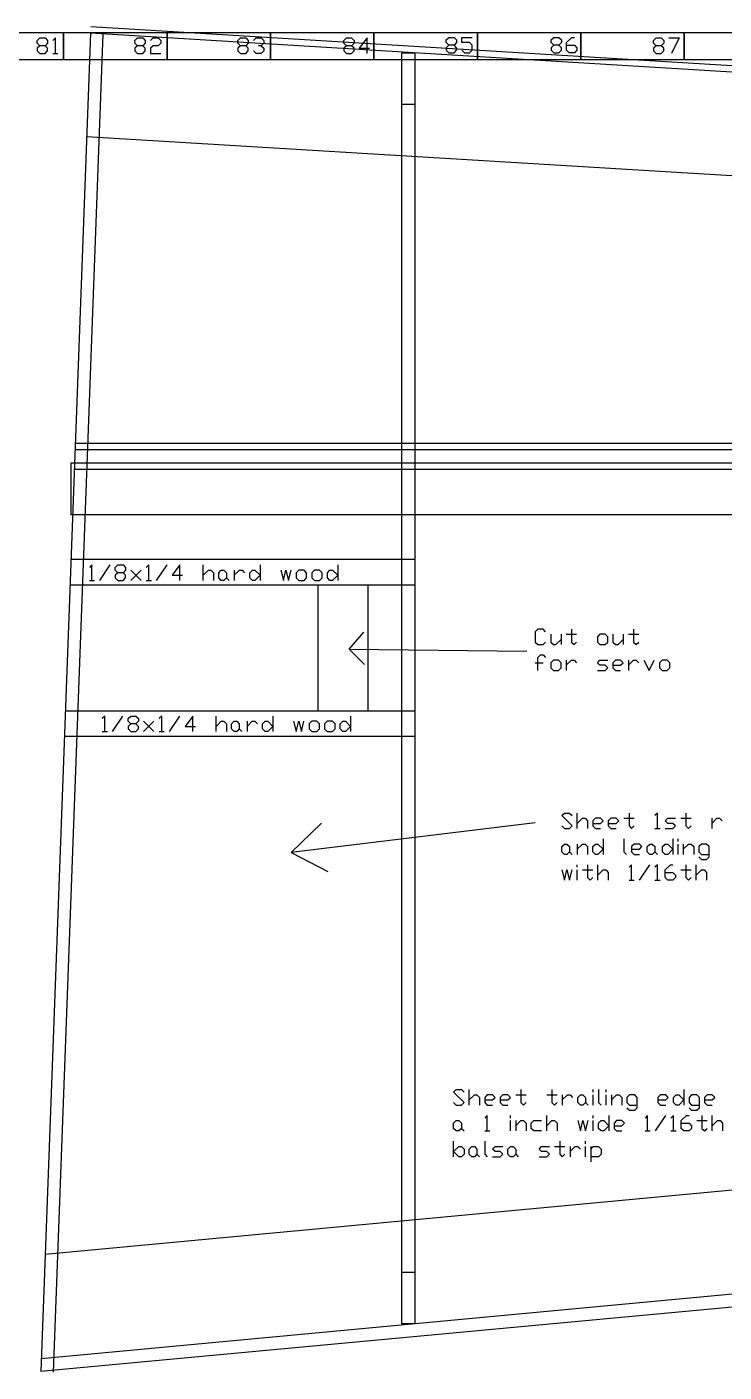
# Model space of a CAD drawing. Extents: x 0 to 102, y 0 to 13.
# Drawn here: x 79.65 to 86.39, y 0.22 to 13.23 of the extents above; entities that cross this region are included whole.
import ezdxf

# ---------------------------------------------------------------- set-up
doc = ezdxf.new("R2010")
doc.units = 0
doc.layers.get('0').update_dxf_attribs({"color": 9, "linetype": 'CONTINUOUS'})

msp = doc.modelspace()

# ---------------------------------------------------------------- linework, layer by layer
at = {"color": 7, "linetype": 'CONTINUOUS'}
for p, q in [((80.261, 13.172, 0), (79.782, 0.227, 0)), ((80.381, 13.167, 0), (79.901, 0.222, 0)), ((101.514, 11.883, 0), (80.261, 13.172, 0)), ((101.518, 11.946, 0), (80.265, 13.234, 0)), ((101.514, 10.882, 0), (80.224, 12.172, 0)), ((101.514, 9.144, 0), (80.112, 9.144, 0)), ((101.514, 9.206, 0), (80.114, 9.206, 0)), ((80.107, 9.019, 0), (101.514, 9.019, 0)), ((80.105, 8.956, 0), (101.514, 8.956, 0)), ((80.072, 8.084, 0), (83.397, 8.084, 0)), ((83.397, 7.834, 0), (80.063, 7.834, 0)), ((82.762, 7.216, 0), (82.905, 7.379, 0)), ((82.762, 7.216, 0), (84.478, 7.197, 0)), ((82.762, 7.216, 0), (82.91, 7.067, 0)), ((80.018, 6.619, 0), (83.397, 6.619, 0)), ((83.397, 6.369, 0), (80.009, 6.369, 0)), ((84.559, 5.536, 0), (82.2, 5.248, 0)), ((82.2, 5.248, 0), (82.495, 5.533, 0)), ((82.2, 5.248, 0), (82.557, 5.063, 0)), ((101.514, 3.388, 0), (79.824, 1.36, 0)), ((101.514, 2.384, 0), (79.786, 0.352, 0)), ((101.514, 2.258, 0), (79.782, 0.227, 0))]:
    msp.add_line(p, q, dxfattribs=at)
at = {"color": 7, "linetype": 'CONTINUOUS', "flags": 128}
for points in [[(79.001, 12.919), (80.001, 12.919), (80.001, 13.178), (79.001, 13.178)], [(80.001, 12.919), (81.001, 12.919), (81.001, 13.178), (80.001, 13.178)], [(81.001, 12.919), (82.001, 12.919), (82.001, 13.178), (81.001, 13.178)], [(82.001, 12.919), (83.001, 12.919), (83.001, 13.178), (82.001, 13.178)], [(83.001, 12.919), (84.001, 12.919), (84.001, 13.178), (83.001, 13.178)], [(84.001, 12.919), (85.001, 12.919), (85.001, 13.178), (84.001, 13.178)], [(85.001, 12.919), (86.001, 12.919), (86.001, 13.178), (85.001, 13.178)], [(86.001, 12.919), (87.001, 12.919), (87.001, 13.178), (86.001, 13.178)], [(83.397, 12.982), (83.397, 0.69), (83.272, 0.69), (83.272, 12.982)], [(83.397, 12.982), (83.397, 12.482), (83.272, 12.482), (83.272, 12.982)], [(92.576, 9.019), (92.576, 8.514), (80.076, 8.514), (80.076, 9.019)], [(82.458, 7.834), (82.458, 6.619), (82.945, 6.619), (82.945, 7.834)], [(83.397, 1.19), (83.397, 0.69), (83.272, 0.69), (83.272, 1.19)]]:
    msp.add_lwpolyline(points, close=True, dxfattribs=at)
at = {"linetype": 'BYBLOCK', "flags": 128}
for points in [[(79.772, 12.977), (79.822, 12.977), (79.847, 13.002), (79.847, 13.027), (79.822, 13.052), (79.772, 13.052), (79.747, 13.077), (79.747, 13.102), (79.772, 13.127), (79.822, 13.127), (79.847, 13.102), (79.847, 13.077), (79.822, 13.052)], [(79.772, 13.052), (79.747, 13.027), (79.747, 13.002), (79.772, 12.977)], [(79.922, 12.977), (79.922, 13.127), (79.897, 13.102)], [(80.716, 12.977), (80.766, 12.977), (80.791, 13.002), (80.791, 13.027), (80.766, 13.052), (80.716, 13.052), (80.691, 13.077), (80.691, 13.102), (80.716, 13.127), (80.766, 13.127), (80.791, 13.102), (80.791, 13.077), (80.766, 13.052)], [(80.716, 13.052), (80.691, 13.027), (80.691, 13.002), (80.716, 12.977)], [(80.841, 13.102), (80.866, 13.127), (80.916, 13.127), (80.941, 13.102), (80.941, 13.077), (80.916, 13.052), (80.866, 13.052), (80.841, 13.027), (80.841, 12.977), (80.941, 12.977)], [(81.712, 12.977), (81.762, 12.977), (81.787, 13.002), (81.787, 13.027), (81.762, 13.052), (81.712, 13.052), (81.687, 13.077), (81.687, 13.102), (81.712, 13.127), (81.762, 13.127), (81.787, 13.102), (81.787, 13.077), (81.762, 13.052)], [(81.712, 13.052), (81.687, 13.027), (81.687, 13.002), (81.712, 12.977)], [(81.837, 13.102), (81.862, 13.127), (81.912, 13.127), (81.937, 13.102), (81.937, 13.077), (81.912, 13.052), (81.887, 13.052)], [(81.912, 13.052), (81.937, 13.027), (81.937, 13.002), (81.912, 12.977), (81.862, 12.977), (81.837, 13.002)], [(82.735, 12.977), (82.785, 12.977), (82.81, 13.002), (82.81, 13.027), (82.785, 13.052), (82.735, 13.052), (82.71, 13.077), (82.71, 13.102), (82.735, 13.127), (82.785, 13.127), (82.81, 13.102), (82.81, 13.077), (82.785, 13.052)], [(82.735, 13.052), (82.71, 13.027), (82.71, 13.002), (82.735, 12.977)], [(82.935, 12.977), (82.935, 13.127), (82.86, 13.027), (82.96, 13.027)], [(83.726, 12.983), (83.776, 12.983), (83.801, 13.008), (83.801, 13.033), (83.776, 13.058), (83.726, 13.058), (83.701, 13.083), (83.701, 13.108), (83.726, 13.133), (83.776, 13.133), (83.801, 13.108), (83.801, 13.083), (83.776, 13.058)], [(83.726, 13.058), (83.701, 13.033), (83.701, 13.008), (83.726, 12.983)], [(83.851, 13.008), (83.876, 12.983), (83.926, 12.983), (83.951, 13.008), (83.951, 13.058), (83.926, 13.083), (83.851, 13.083), (83.851, 13.133), (83.951, 13.133)], [(84.739, 12.983), (84.789, 12.983), (84.814, 13.008), (84.814, 13.033), (84.789, 13.058), (84.739, 13.058), (84.714, 13.083), (84.714, 13.108), (84.739, 13.133), (84.789, 13.133), (84.814, 13.108), (84.814, 13.083), (84.789, 13.058)], [(84.739, 13.058), (84.714, 13.033), (84.714, 13.008), (84.739, 12.983)], [(84.864, 13.058), (84.939, 13.058), (84.964, 13.033), (84.964, 13.008), (84.939, 12.983), (84.889, 12.983), (84.864, 13.008), (84.864, 13.083), (84.914, 13.133), (84.939, 13.133)], [(85.728, 12.977), (85.778, 12.977), (85.803, 13.002), (85.803, 13.027), (85.778, 13.052), (85.728, 13.052), (85.703, 13.077), (85.703, 13.102), (85.728, 13.127), (85.778, 13.127), (85.803, 13.102), (85.803, 13.077), (85.778, 13.052)], [(85.728, 13.052), (85.703, 13.027), (85.703, 13.002), (85.728, 12.977)], [(85.853, 13.127), (85.953, 13.127), (85.878, 12.977)], [(79.897, 12.977), (79.947, 12.977)], [(80.276, 7.88), (80.276, 8.03), (80.251, 8.005)], [(80.351, 7.88), (80.451, 8.03)], [(80.526, 7.88), (80.576, 7.88), (80.601, 7.905), (80.601, 7.93), (80.576, 7.955), (80.526, 7.955), (80.501, 7.98), (80.501, 8.005), (80.526, 8.03), (80.576, 8.03), (80.601, 8.005), (80.601, 7.98), (80.576, 7.955)], [(80.526, 7.955), (80.501, 7.93), (80.501, 7.905), (80.526, 7.88)], [(80.651, 7.98), (80.751, 7.88)], [(80.651, 7.88), (80.751, 7.98)], [(80.826, 7.88), (80.826, 8.03), (80.801, 8.005)], [(80.901, 7.88), (81.001, 8.03)], [(81.126, 7.88), (81.126, 8.03), (81.051, 7.93), (81.151, 7.93)], [(81.351, 7.88), (81.351, 8.03)], [(81.351, 7.93), (81.401, 7.98), (81.426, 7.98), (81.451, 7.955), (81.451, 7.88)], [(81.576, 7.905), (81.551, 7.88), (81.526, 7.88), (81.501, 7.905), (81.501, 7.955), (81.526, 7.98), (81.551, 7.98), (81.576, 7.955), (81.576, 7.905), (81.601, 7.88)], [(81.651, 7.98), (81.651, 7.88)], [(81.651, 7.93), (81.701, 7.98), (81.726, 7.98), (81.751, 7.955)], [(81.901, 7.93), (81.851, 7.88), (81.826, 7.88), (81.801, 7.905), (81.801, 7.955), (81.826, 7.98), (81.851, 7.98), (81.901, 7.93)], [(81.901, 8.03), (81.901, 7.88)], [(82.101, 7.98), (82.126, 7.88), (82.151, 7.98), (82.176, 7.88), (82.201, 7.98)], [(82.276, 7.88), (82.326, 7.88), (82.351, 7.905), (82.351, 7.955), (82.326, 7.98), (82.276, 7.98), (82.251, 7.955), (82.251, 7.905), (82.276, 7.88)], [(82.426, 7.88), (82.476, 7.88), (82.501, 7.905), (82.501, 7.955), (82.476, 7.98), (82.426, 7.98), (82.401, 7.955), (82.401, 7.905), (82.426, 7.88)], [(82.651, 7.93), (82.601, 7.88), (82.576, 7.88), (82.551, 7.905), (82.551, 7.955), (82.576, 7.98), (82.601, 7.98), (82.651, 7.93)], [(82.651, 8.03), (82.651, 7.88)], [(80.251, 7.88), (80.301, 7.88)], [(80.801, 7.88), (80.851, 7.88)], [(84.661, 7.384), (84.636, 7.409), (84.586, 7.409), (84.561, 7.384), (84.561, 7.284), (84.586, 7.259), (84.636, 7.259), (84.661, 7.284)], [(84.711, 7.359), (84.711, 7.284), (84.736, 7.259), (84.761, 7.259), (84.811, 7.309)], [(84.811, 7.359), (84.811, 7.259)], [(84.861, 7.359), (84.961, 7.359)], [(84.911, 7.409), (84.911, 7.284), (84.936, 7.259), (84.961, 7.284)], [(85.186, 7.259), (85.236, 7.259), (85.261, 7.284), (85.261, 7.334), (85.236, 7.359), (85.186, 7.359), (85.161, 7.334), (85.161, 7.284), (85.186, 7.259)], [(85.311, 7.359), (85.311, 7.284), (85.336, 7.259), (85.361, 7.259), (85.411, 7.309)], [(85.411, 7.359), (85.411, 7.259)], [(85.461, 7.359), (85.561, 7.359)], [(85.511, 7.409), (85.511, 7.284), (85.536, 7.259), (85.561, 7.284)], [(84.586, 7.009), (84.586, 7.134), (84.611, 7.159), (84.636, 7.159), (84.661, 7.134)], [(84.561, 7.084), (84.636, 7.084)], [(84.736, 7.009), (84.786, 7.009), (84.811, 7.034), (84.811, 7.084), (84.786, 7.109), (84.736, 7.109), (84.711, 7.084), (84.711, 7.034), (84.736, 7.009)], [(84.861, 7.109), (84.861, 7.009)], [(84.861, 7.059), (84.911, 7.109), (84.936, 7.109), (84.961, 7.084)], [(85.161, 7.009), (85.236, 7.009), (85.261, 7.034), (85.236, 7.059), (85.186, 7.059), (85.161, 7.084), (85.186, 7.109), (85.261, 7.109)], [(85.311, 7.059), (85.386, 7.059), (85.411, 7.084), (85.386, 7.109), (85.336, 7.109), (85.311, 7.084), (85.311, 7.034), (85.336, 7.009), (85.386, 7.009)], [(85.461, 7.109), (85.461, 7.009)], [(85.461, 7.059), (85.511, 7.109), (85.536, 7.109), (85.561, 7.084)], [(85.611, 7.109), (85.661, 7.009), (85.711, 7.109)], [(85.786, 7.009), (85.836, 7.009), (85.861, 7.034), (85.861, 7.084), (85.836, 7.109), (85.786, 7.109), (85.761, 7.084), (85.761, 7.034), (85.786, 7.009)], [(80.4, 6.418), (80.4, 6.568), (80.375, 6.543)], [(80.475, 6.418), (80.575, 6.568)], [(80.65, 6.418), (80.7, 6.418), (80.725, 6.443), (80.725, 6.468), (80.7, 6.493), (80.65, 6.493), (80.625, 6.518), (80.625, 6.543), (80.65, 6.568), (80.7, 6.568), (80.725, 6.543), (80.725, 6.518), (80.7, 6.493)], [(80.775, 6.518), (80.875, 6.418)], [(80.775, 6.418), (80.875, 6.518)], [(80.95, 6.418), (80.95, 6.568), (80.925, 6.543)], [(81.025, 6.418), (81.125, 6.568)], [(81.25, 6.418), (81.25, 6.568), (81.175, 6.468), (81.275, 6.468)], [(81.475, 6.418), (81.475, 6.568)], [(81.475, 6.468), (81.525, 6.518), (81.55, 6.518), (81.575, 6.493), (81.575, 6.418)], [(81.7, 6.443), (81.675, 6.418), (81.65, 6.418), (81.625, 6.443), (81.625, 6.493), (81.65, 6.518), (81.675, 6.518), (81.7, 6.493), (81.7, 6.443), (81.725, 6.418)], [(81.775, 6.518), (81.775, 6.418)], [(81.775, 6.468), (81.825, 6.518), (81.85, 6.518), (81.875, 6.493)], [(82.025, 6.468), (81.975, 6.418), (81.95, 6.418), (81.925, 6.443), (81.925, 6.493), (81.95, 6.518), (81.975, 6.518), (82.025, 6.468)], [(82.025, 6.568), (82.025, 6.418)], [(82.225, 6.518), (82.25, 6.418), (82.275, 6.518), (82.3, 6.418), (82.325, 6.518)], [(82.4, 6.418), (82.45, 6.418), (82.475, 6.443), (82.475, 6.493), (82.45, 6.518), (82.4, 6.518), (82.375, 6.493), (82.375, 6.443), (82.4, 6.418)], [(82.55, 6.418), (82.6, 6.418), (82.625, 6.443), (82.625, 6.493), (82.6, 6.518), (82.55, 6.518), (82.525, 6.493), (82.525, 6.443), (82.55, 6.418)], [(82.775, 6.468), (82.725, 6.418), (82.7, 6.418), (82.675, 6.443), (82.675, 6.493), (82.7, 6.518), (82.725, 6.518), (82.775, 6.468)], [(82.775, 6.568), (82.775, 6.418)], [(80.375, 6.418), (80.425, 6.418)], [(80.65, 6.493), (80.625, 6.468), (80.625, 6.443), (80.65, 6.418)], [(80.925, 6.418), (80.975, 6.418)], [(84.817, 5.505), (84.842, 5.48), (84.892, 5.48), (84.917, 5.505), (84.817, 5.605), (84.842, 5.63), (84.892, 5.63), (84.917, 5.605)], [(84.967, 5.48), (84.967, 5.63)], [(85.467, 5.63), (85.467, 5.505), (85.492, 5.48), (85.517, 5.505)], [(85.742, 5.48), (85.742, 5.63), (85.717, 5.605)], [(86.017, 5.63), (86.017, 5.505), (86.042, 5.48), (86.067, 5.505)], [(84.967, 5.53), (85.017, 5.58), (85.042, 5.58), (85.067, 5.555), (85.067, 5.48)], [(85.117, 5.53), (85.192, 5.53), (85.217, 5.555), (85.192, 5.58), (85.142, 5.58), (85.117, 5.555), (85.117, 5.505), (85.142, 5.48), (85.192, 5.48)], [(85.267, 5.53), (85.342, 5.53), (85.367, 5.555), (85.342, 5.58), (85.292, 5.58), (85.267, 5.555), (85.267, 5.505), (85.292, 5.48), (85.342, 5.48)], [(85.417, 5.58), (85.517, 5.58)], [(85.717, 5.48), (85.767, 5.48)], [(85.817, 5.48), (85.892, 5.48), (85.917, 5.505), (85.892, 5.53), (85.842, 5.53), (85.817, 5.555), (85.842, 5.58), (85.917, 5.58)], [(85.967, 5.58), (86.067, 5.58)], [(86.267, 5.58), (86.267, 5.48)], [(86.267, 5.53), (86.317, 5.58), (86.342, 5.58), (86.367, 5.555)], [(85.217, 5.38), (85.217, 5.23)], [(85.417, 5.38), (85.417, 5.255), (85.442, 5.23)], [(85.892, 5.38), (85.892, 5.23)], [(85.942, 5.355), (85.942, 5.38)], [(84.892, 5.255), (84.867, 5.23), (84.842, 5.23), (84.817, 5.255), (84.817, 5.305), (84.842, 5.33), (84.867, 5.33), (84.892, 5.305), (84.892, 5.255), (84.917, 5.23)], [(84.967, 5.33), (84.967, 5.23)], [(84.967, 5.28), (85.017, 5.33), (85.042, 5.33), (85.067, 5.305), (85.067, 5.23)], [(85.217, 5.28), (85.167, 5.23), (85.142, 5.23), (85.117, 5.255), (85.117, 5.305), (85.142, 5.33), (85.167, 5.33), (85.217, 5.28)], [(85.492, 5.28), (85.567, 5.28), (85.592, 5.305), (85.567, 5.33), (85.517, 5.33), (85.492, 5.305), (85.492, 5.255), (85.517, 5.23), (85.567, 5.23)], [(85.717, 5.255), (85.692, 5.23), (85.667, 5.23), (85.642, 5.255), (85.642, 5.305), (85.667, 5.33), (85.692, 5.33), (85.717, 5.305), (85.717, 5.255), (85.742, 5.23)], [(85.892, 5.28), (85.842, 5.23), (85.817, 5.23), (85.792, 5.255), (85.792, 5.305), (85.817, 5.33), (85.842, 5.33), (85.892, 5.28)], [(85.942, 5.23), (85.942, 5.33)], [(85.992, 5.33), (85.992, 5.23)], [(85.992, 5.28), (86.042, 5.33), (86.067, 5.33), (86.092, 5.305), (86.092, 5.23)], [(86.142, 5.205), (86.167, 5.18), (86.217, 5.18), (86.242, 5.205), (86.242, 5.305), (86.217, 5.33), (86.167, 5.33), (86.142, 5.305), (86.142, 5.255), (86.167, 5.23), (86.242, 5.23)], [(84.817, 5.08), (84.842, 4.98), (84.867, 5.08), (84.892, 4.98), (84.917, 5.08)], [(84.967, 5.105), (84.967, 5.13)], [(84.967, 4.98), (84.967, 5.08)], [(85.017, 5.08), (85.117, 5.08)], [(85.067, 5.13), (85.067, 5.005), (85.092, 4.98), (85.117, 5.005)], [(85.167, 4.98), (85.167, 5.13)], [(85.167, 5.03), (85.217, 5.08), (85.242, 5.08), (85.267, 5.055), (85.267, 4.98)], [(85.492, 4.98), (85.492, 5.13), (85.467, 5.105)], [(85.567, 4.98), (85.667, 5.13)], [(85.742, 4.98), (85.742, 5.13), (85.717, 5.105)], [(85.817, 5.055), (85.892, 5.055), (85.917, 5.03), (85.917, 5.005), (85.892, 4.98), (85.842, 4.98), (85.817, 5.005), (85.817, 5.08), (85.867, 5.13), (85.892, 5.13)], [(85.967, 5.08), (86.067, 5.08)], [(86.017, 5.13), (86.017, 5.005), (86.042, 4.98), (86.067, 5.005)], [(86.117, 4.98), (86.117, 5.13)], [(86.117, 5.03), (86.167, 5.08), (86.192, 5.08), (86.217, 5.055), (86.217, 4.98)], [(85.467, 4.98), (85.517, 4.98)], [(85.717, 4.98), (85.767, 4.98)], [(83.772, 2.83), (83.797, 2.805), (83.847, 2.805), (83.872, 2.83), (83.772, 2.93), (83.797, 2.955), (83.847, 2.955), (83.872, 2.93)], [(83.922, 2.805), (83.922, 2.955)], [(83.922, 2.855), (83.972, 2.905), (83.997, 2.905), (84.022, 2.88), (84.022, 2.805)], [(84.072, 2.855), (84.147, 2.855), (84.172, 2.88), (84.147, 2.905), (84.097, 2.905), (84.072, 2.88), (84.072, 2.83), (84.097, 2.805), (84.147, 2.805)], [(84.222, 2.855), (84.297, 2.855), (84.322, 2.88), (84.297, 2.905), (84.247, 2.905), (84.222, 2.88), (84.222, 2.83), (84.247, 2.805), (84.297, 2.805)], [(84.372, 2.905), (84.472, 2.905)], [(84.422, 2.955), (84.422, 2.83), (84.447, 2.805), (84.472, 2.83)], [(84.672, 2.905), (84.772, 2.905)], [(84.722, 2.955), (84.722, 2.83), (84.747, 2.805), (84.772, 2.83)], [(84.822, 2.905), (84.822, 2.805)], [(84.822, 2.855), (84.872, 2.905), (84.897, 2.905), (84.922, 2.88)], [(85.047, 2.83), (85.022, 2.805), (84.997, 2.805), (84.972, 2.83), (84.972, 2.88), (84.997, 2.905), (85.022, 2.905), (85.047, 2.88), (85.047, 2.83), (85.072, 2.805)], [(85.122, 2.93), (85.122, 2.955)], [(85.122, 2.805), (85.122, 2.905)], [(85.172, 2.955), (85.172, 2.83), (85.197, 2.805)], [(85.247, 2.93), (85.247, 2.955)], [(85.247, 2.805), (85.247, 2.905)], [(85.297, 2.905), (85.297, 2.805)], [(85.297, 2.855), (85.347, 2.905), (85.372, 2.905), (85.397, 2.88), (85.397, 2.805)], [(85.447, 2.78), (85.472, 2.755), (85.522, 2.755), (85.547, 2.78), (85.547, 2.88), (85.522, 2.905), (85.472, 2.905), (85.447, 2.88), (85.447, 2.83), (85.472, 2.805), (85.547, 2.805)], [(85.747, 2.855), (85.822, 2.855), (85.847, 2.88), (85.822, 2.905), (85.772, 2.905), (85.747, 2.88), (85.747, 2.83), (85.772, 2.805), (85.822, 2.805)], [(85.997, 2.855), (85.947, 2.805), (85.922, 2.805), (85.897, 2.83), (85.897, 2.88), (85.922, 2.905), (85.947, 2.905), (85.997, 2.855)], [(85.997, 2.955), (85.997, 2.805)], [(86.047, 2.78), (86.072, 2.755), (86.122, 2.755), (86.147, 2.78), (86.147, 2.88), (86.122, 2.905), (86.072, 2.905), (86.047, 2.88), (86.047, 2.83), (86.072, 2.805), (86.147, 2.805)], [(86.197, 2.855), (86.272, 2.855), (86.297, 2.88), (86.272, 2.905), (86.222, 2.905), (86.197, 2.88), (86.197, 2.83), (86.222, 2.805), (86.272, 2.805)], [(83.847, 2.58), (83.822, 2.555), (83.797, 2.555), (83.772, 2.58), (83.772, 2.63), (83.797, 2.655), (83.822, 2.655), (83.847, 2.63), (83.847, 2.58), (83.872, 2.555)], [(84.097, 2.555), (84.097, 2.705), (84.072, 2.68)], [(84.322, 2.68), (84.322, 2.705)], [(84.322, 2.555), (84.322, 2.655)], [(84.372, 2.655), (84.372, 2.555)], [(84.372, 2.605), (84.422, 2.655), (84.447, 2.655), (84.472, 2.63), (84.472, 2.555)], [(84.622, 2.555), (84.547, 2.555), (84.522, 2.58), (84.522, 2.63), (84.547, 2.655), (84.622, 2.655)], [(84.672, 2.555), (84.672, 2.705)], [(84.672, 2.605), (84.722, 2.655), (84.747, 2.655), (84.772, 2.63), (84.772, 2.555)], [(84.972, 2.655), (84.997, 2.555), (85.022, 2.655), (85.047, 2.555), (85.072, 2.655)], [(85.122, 2.68), (85.122, 2.705)], [(85.122, 2.555), (85.122, 2.655)], [(85.272, 2.605), (85.222, 2.555), (85.197, 2.555), (85.172, 2.58), (85.172, 2.63), (85.197, 2.655), (85.222, 2.655), (85.272, 2.605)], [(85.272, 2.705), (85.272, 2.555)], [(85.322, 2.605), (85.397, 2.605), (85.422, 2.63), (85.397, 2.655), (85.347, 2.655), (85.322, 2.63), (85.322, 2.58), (85.347, 2.555), (85.397, 2.555)], [(85.647, 2.555), (85.647, 2.705), (85.622, 2.68)], [(85.722, 2.555), (85.822, 2.705)], [(85.897, 2.555), (85.897, 2.705), (85.872, 2.68)], [(85.972, 2.63), (86.047, 2.63), (86.072, 2.605), (86.072, 2.58), (86.047, 2.555), (85.997, 2.555), (85.972, 2.58), (85.972, 2.655), (86.022, 2.705), (86.047, 2.705)], [(86.122, 2.655), (86.222, 2.655)], [(86.172, 2.705), (86.172, 2.58), (86.197, 2.555), (86.222, 2.58)], [(86.272, 2.555), (86.272, 2.705)], [(86.272, 2.605), (86.322, 2.655), (86.347, 2.655), (86.372, 2.63), (86.372, 2.555)], [(84.072, 2.555), (84.122, 2.555)], [(85.622, 2.555), (85.672, 2.555)], [(85.872, 2.555), (85.922, 2.555)], [(83.772, 2.305), (83.772, 2.455)], [(83.772, 2.355), (83.822, 2.405), (83.847, 2.405), (83.872, 2.38), (83.872, 2.33), (83.847, 2.305), (83.822, 2.305), (83.772, 2.355)], [(83.997, 2.33), (83.972, 2.305), (83.947, 2.305), (83.922, 2.33), (83.922, 2.38), (83.947, 2.405), (83.972, 2.405), (83.997, 2.38), (83.997, 2.33), (84.022, 2.305)], [(84.072, 2.455), (84.072, 2.33), (84.097, 2.305)], [(84.147, 2.305), (84.222, 2.305), (84.247, 2.33), (84.222, 2.355), (84.172, 2.355), (84.147, 2.38), (84.172, 2.405), (84.247, 2.405)], [(84.372, 2.33), (84.347, 2.305), (84.322, 2.305), (84.297, 2.33), (84.297, 2.38), (84.322, 2.405), (84.347, 2.405), (84.372, 2.38), (84.372, 2.33), (84.397, 2.305)], [(84.597, 2.305), (84.672, 2.305), (84.697, 2.33), (84.672, 2.355), (84.622, 2.355), (84.597, 2.38), (84.622, 2.405), (84.697, 2.405)], [(84.747, 2.405), (84.847, 2.405)], [(84.797, 2.455), (84.797, 2.33), (84.822, 2.305), (84.847, 2.33)], [(84.897, 2.405), (84.897, 2.305)], [(84.897, 2.355), (84.947, 2.405), (84.972, 2.405), (84.997, 2.38)], [(85.047, 2.43), (85.047, 2.455)], [(85.047, 2.305), (85.047, 2.405)], [(85.097, 2.405), (85.097, 2.255)], [(85.097, 2.38), (85.122, 2.405), (85.172, 2.405), (85.197, 2.38), (85.197, 2.33), (85.172, 2.305), (85.097, 2.305)]]:
    msp.add_lwpolyline(points, dxfattribs=at)

doc.saveas('drawing.dxf')
